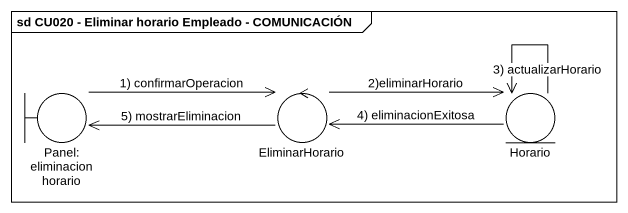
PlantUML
@startuml
mainframe sd CU020 - Eliminar horario Empleado - COMUNICACIÓN
boundary "Panel: eliminacion horario" as Panel_eliminacion_horario
control EliminarHorario
entity Horario
Panel_eliminacion_horario -right-> EliminarHorario : 1) confirmarOperacion
EliminarHorario -left-> Panel_eliminacion_horario : 5) mostrarEliminacion
EliminarHorario -right-> Horario : 2)eliminarHorario
Horario -left-> EliminarHorario : 4) eliminacionExitosa
Horario --> Horario : 3) actualizarHorario
@enduml
